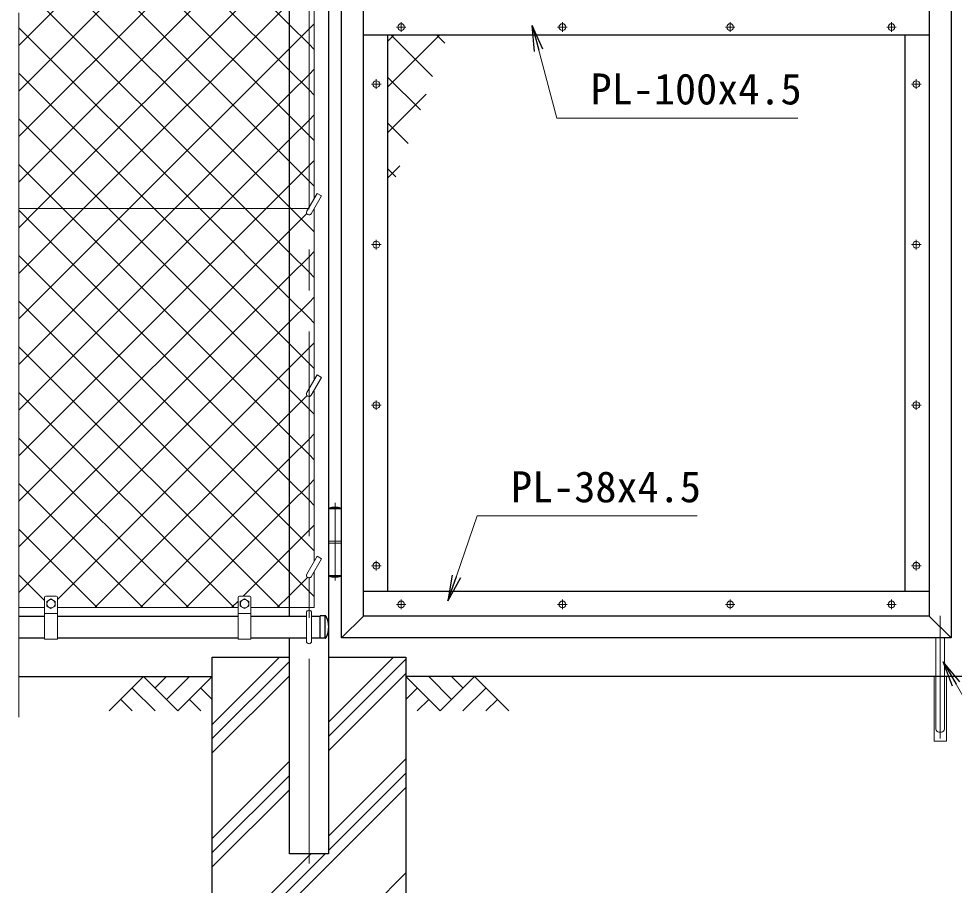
# Model space of a CAD drawing. Units: millimetres, scale not verified. Extents: x -4200 to 4200, y -2970 to 2970.
# Drawn here: x -208 to 1242, y -892 to 452 of the extents above; entities that cross this region are included whole.
import ezdxf
from ezdxf.enums import TextEntityAlignment as Align

# ---------------------------------------------------------------- set-up
doc = ezdxf.new("R2010")
doc.units = ezdxf.units.MM
doc.header["$LTSCALE"] = 10
doc.linetypes.add('USER1', pattern=[50.8, 31.75, -6.35, 6.35, -6.35])
for name, color, linetype, lineweight in [('0-0_D-STR1', 1, 'Continuous', 25), ('0-1_D-DCR-HCH', 7, 'Continuous', 13), ('0-2_D-STR2', 7, 'Continuous', 13), ('0-3_D-STR3', 3, 'Continuous', 13), ('0-4_D-BMK', 2, 'USER1', 13), ('0-5_D-STR4', 7, 'Continuous', 25), ('0-6_D-BGD', 7, 'Continuous', 25), ('0-7_D-STR-TXT', 7, 'Continuous', 13), ('0-8_D-STR-DIM', 7, 'Continuous', 13)]:
    doc.layers.add(name, color=color, linetype=linetype, lineweight=lineweight)
doc.layers.add('0-9_0', color=7, linetype='Continuous')
doc.styles.add('ＭＳ ゴシック', font='')
doc.styles.get('ＭＳ ゴシック').set_extended_font_data('MS Gothic')

# ---------------------------------------------------------------- blocks, each defined once
blk = doc.blocks.new('_Open')
at = {"layer": '0-9_0'}
blk.add_line((-10, 1.667), (0, 0), dxfattribs=at)
blk.add_lwpolyline([(-10, -1.667), (0, 0), (-10, 0)], dxfattribs=at)

msp = doc.modelspace()

# ---------------------------------------------------------------- linework, layer by layer
at = {"layer": '0-0_D-STR1'}
for p, q in [((292.56, -508.41), (292.56, 1461.59)), ((212.06, -474.41), (212.06, 1427.59)), ((326.56, -474.41), (326.56, 1427.59)), ((1203.56, 468.59), (1203.56, -474.41)), ((1237.56, 468.59), (1237.56, -508.41)), ((1203.56, 426.59), (326.56, 426.59)), ((364.56, -436.41), (364.56, 426.59)), ((1165.56, 426.59), (1165.56, -436.41)), ((1203.56, -436.41), (326.56, -436.41)), ((-207.69, -474.41), (-167.69, -474.41)), ((-147.69, -474.41), (132.31, -474.41)), ((152.31, -474.41), (238.31, -474.41)), ((246.31, -474.41), (259.31, -474.41)), ((267.64, -473.91), (259.31, -473.91)), ((259.31, -508.91), (259.31, -473.91)), ((267.31, -508.91), (267.31, -473.91)), ((326.56, -474.41), (292.56, -508.41)), ((1203.56, -474.41), (326.56, -474.41)), ((1203.56, -474.41), (1237.56, -508.41)), ((-207.69, -508.41), (-167.69, -508.41)), ((-147.69, -508.41), (132.31, -508.41)), ((152.31, -508.41), (238.31, -508.41)), ((246.31, -508.41), (259.31, -508.41)), ((267.64, -508.91), (259.31, -508.91)), ((1237.56, -508.41), (292.56, -508.41))]:
    msp.add_line(p, q, dxfattribs=at)
msp.add_lwpolyline([(272.56, 1477.59), (272.56, -843.41), (212.06, -843.41), (212.06, -508.41)], dxfattribs=at)
for centre, radius, start, end in [((267.64, -474.91), 1, 32.29827, 90), ((237.09, -491.41), 35.72, 331.52136, 28.47864), ((267.64, -507.91), 1, 270, 327.70173)]:
    msp.add_arc(centre, radius, start, end, dxfattribs=at)
at = {"layer": '0-1_D-DCR-HCH'}
for p, q in [((92.31, -642.54), (196.44, -538.41)), ((92.31, -664.63), (212.06, -544.88)), ((272.56, -639.06), (373.22, -538.41)), ((272.56, -661.16), (392.31, -541.41)), ((272.56, -683.26), (392.31, -563.51)), ((-14.11, -568.41), (-67.32, -621.62)), ((-14.11, -568.41), (39.1, -621.62)), ((3.53, -586.24), (21.36, -568.41)), ((21.36, -603.88), (56.84, -568.41)), ((39.1, -621.62), (92.31, -568.41)), ((92.31, -686.73), (212.06, -566.98)), ((445.52, -621.62), (392.31, -568.41)), ((463.26, -603.88), (427.79, -568.41)), ((498.74, -568.41), (445.52, -621.62)), ((481, -586.14), (463.26, -568.41)), ((498.74, -568.41), (551.95, -621.62)), ((-31.85, -586.14), (3.79, -621.62)), ((74.57, -586.14), (92.31, -603.8)), ((410.05, -586.14), (392.31, -603.8)), ((516.47, -586.14), (480.84, -621.62)), ((-49.59, -603.88), (-31.77, -621.62)), ((56.84, -603.88), (74.66, -621.62)), ((427.79, -603.88), (409.97, -621.62)), ((534.21, -603.88), (516.39, -621.62)), ((92.31, -819.31), (212.06, -699.56)), ((272.56, -815.84), (392.31, -696.09)), ((92.31, -841.41), (212.06, -721.66)), ((272.56, -837.94), (392.31, -718.19)), ((92.31, -1040.28), (392.31, -740.28)), ((92.31, -863.51), (212.06, -743.76)), ((92.31, -1018.19), (267.09, -843.41)), ((92.31, -996.09), (244.99, -843.41)), ((126.77, -1138.41), (392.31, -872.87))]:
    msp.add_line(p, q, dxfattribs=at)
at = {"layer": '0-2_D-STR2'}
for p, q in [((212.06, 371.87), (-207.69, 791.62)), ((-207.69, 339.9), (212.06, 759.65)), ((212.06, 301.16), (-207.69, 720.91)), ((-207.69, 269.19), (212.06, 688.94)), ((212.06, 230.45), (-207.69, 650.2)), ((-207.69, 198.48), (212.06, 618.23)), ((-177.86, 157.59), (212.06, 547.51)), ((-107.15, 157.59), (212.06, 476.8)), ((72.79, 157.59), (-207.69, 438.07)), ((212.06, 406.09), (242.31, 436.34)), ((242.31, 436.34), (250.31, 444.34)), ((364.56, 417.17), (373.98, 426.59)), ((364.56, 346.46), (444.69, 426.59)), ((433.7, 362.37), (369.47, 426.59)), ((452.57, 414.21), (440.18, 426.59)), ((-36.44, 157.59), (212.06, 406.09)), ((2.08, 157.59), (-207.69, 367.36)), ((242.31, 341.62), (212.06, 371.87)), ((212.06, 335.38), (242.31, 365.63)), ((242.31, 365.63), (250.31, 373.63)), ((414.83, 310.53), (364.56, 360.8)), ((34.27, 157.59), (212.06, 335.38)), ((250.31, 333.62), (242.31, 341.62)), ((364.56, 275.75), (423.7, 334.88)), ((-68.63, 157.59), (-207.69, 296.65)), ((242.31, 270.91), (212.06, 301.16)), ((212.06, 264.67), (242.31, 294.92)), ((242.31, 294.92), (250.31, 302.92)), ((395.96, 258.69), (364.56, 290.09)), ((104.98, 157.59), (212.06, 264.67)), ((250.31, 262.91), (242.31, 270.91)), ((242.31, 224.21), (250.31, 232.21)), ((-139.34, 157.59), (-207.69, 225.94)), ((242.31, 200.2), (212.06, 230.45)), ((212.06, 193.96), (242.31, 224.21)), ((364.56, 205.04), (383.23, 223.71)), ((377.09, 206.84), (364.56, 219.37)), ((175.69, 157.59), (212.06, 193.96)), ((250.31, 192.2), (242.31, 200.2)), ((-207.69, 127.76), (-177.86, 157.59)), ((-207.69, 57.05), (-107.15, 157.59)), ((-207.69, -13.66), (-36.44, 157.59)), ((-207.69, -84.37), (34.27, 157.59)), ((-207.69, -155.08), (104.98, 157.59)), ((-207.69, -225.79), (175.69, 157.59)), ((212.06, -264.52), (-207.69, 155.23)), ((212.06, -193.81), (-139.34, 157.59)), ((212.06, -123.1), (-68.63, 157.59)), ((212.06, -52.39), (2.08, 157.59)), ((212.06, 18.32), (72.79, 157.59)), ((242.31, 82.79), (250.31, 90.79)), ((212.06, -335.23), (-207.69, 84.52)), ((212.06, 52.54), (242.31, 82.79)), ((-207.69, -367.21), (212.06, 52.54)), ((242.31, -11.93), (212.06, 18.32)), ((242.31, 12.08), (250.31, 20.08)), ((212.06, -18.17), (242.31, 12.08)), ((250.31, -19.93), (242.31, -11.93)), ((-207.69, -437.92), (212.06, -18.17)), ((196.81, -461.41), (-207.69, -56.9)), ((242.31, -82.64), (212.06, -52.39)), ((250.31, -90.64), (242.31, -82.64)), ((126.1, -461.41), (-207.69, -127.61)), ((242.31, -153.35), (212.06, -123.1)), ((250.31, -161.35), (242.31, -153.35)), ((55.39, -461.41), (-207.69, -198.33)), ((242.31, -224.06), (212.06, -193.81)), ((212.06, -230.3), (242.31, -200.05)), ((242.31, -200.05), (250.31, -192.05)), ((-19.04, -461.41), (212.06, -230.3)), ((250.31, -232.06), (242.31, -224.06)), ((-15.32, -461.41), (-207.69, -269.04)), ((242.31, -294.77), (212.06, -264.52)), ((212.06, -301.01), (242.31, -270.76)), ((242.31, -270.76), (250.31, -262.76)), ((51.67, -461.41), (212.06, -301.01)), ((250.31, -302.77), (242.31, -294.77)), ((-86.03, -461.41), (-207.69, -339.75)), ((242.31, -365.48), (212.06, -335.23)), ((250.31, -373.48), (242.31, -365.48)), ((-167.69, -450.46), (-207.69, -410.46)), ((122.38, -461.41), (132.31, -451.47))]:
    msp.add_line(p, q, dxfattribs=at)
for points in [[(-207.69, 410.61), (189.3, 807.59), (212.06, 830.36), (242.31, 860.61), (250.31, 868.61)], [(250.31, 404.34), (242.31, 412.34), (212.06, 442.59), (-152.95, 807.59), (-207.69, 862.34)], [(250.31, 121.49), (242.31, 129.49), (214.21, 157.59), (212.06, 159.74), (-207.69, 579.49)], [(250.31, 50.78), (242.31, 58.78), (212.06, 89.03), (143.5, 157.59), (-191.42, 492.51)], [(-207.69, -296.5), (212.06, 123.25), (238.7, 149.89)], [(250.31, -444.19), (242.31, -436.19), (212.06, -405.94), (-207.69, 13.81)], [(-147.69, -448.63), (212.06, -88.88), (242.31, -58.63), (250.31, -50.63)], [(-89.75, -461.41), (212.06, -159.59), (239.23, -132.43)], [(140.38, -443.41), (212.06, -371.72), (242.31, -341.47), (250.31, -333.47)], [(193.09, -461.41), (212.06, -442.43), (239.93, -414.57)]]:
    msp.add_lwpolyline(points, dxfattribs=at)
at = {"layer": '0-3_D-STR3'}
for p, q in [((250.31, 173.45), (250.31, 482.45)), ((254.78, 181.18), (238.85, 153.59)), ((261.7, 177.18), (245.78, 149.59)), ((261.7, 177.18), (254.78, 181.18)), ((-207.69, 157.59), (241.16, 157.59)), ((250.31, -108.05), (250.31, 157.45)), ((254.78, -100.32), (238.85, -127.91)), ((261.7, -104.32), (254.78, -100.32)), ((261.7, -104.32), (245.78, -131.91)), ((250.31, -389.52), (250.31, -124.05)), ((272.56, -308.41), (292.56, -308.41)), ((272.56, -308.41), (272.56, -411.41)), ((273.06, -306.91), (273.06, -308.41)), ((292.06, -306.91), (273.06, -306.91)), ((292.06, -306.91), (292.06, -308.41)), ((292.56, -308.41), (292.56, -411.41)), ((272.56, -358.41), (292.56, -358.41)), ((272.56, -361.41), (292.56, -361.41)), ((254.78, -381.79), (238.85, -409.37)), ((261.7, -385.79), (245.78, -413.37)), ((261.7, -385.79), (254.78, -381.79)), ((250.31, -461.41), (250.31, -405.52)), ((272.56, -411.41), (292.56, -411.41)), ((273.06, -411.41), (273.06, -412.91)), ((273.06, -412.91), (292.06, -412.91)), ((292.06, -411.41), (292.06, -412.91)), ((-167.69, -510.41), (-167.69, -445.41)), ((-165.69, -443.41), (-149.69, -443.41)), ((-147.69, -510.41), (-147.69, -445.41)), ((132.31, -510.41), (132.31, -445.41)), ((134.31, -443.41), (150.31, -443.41)), ((152.31, -510.41), (152.31, -445.41)), ((-167.69, -461.41), (-207.69, -461.41)), ((-164.19, -459.15), (-164.19, -451.66)), ((-157.69, -462.91), (-164.19, -459.15)), ((-151.19, -459.15), (-157.69, -462.91)), ((-151.19, -459.15), (-151.19, -451.66)), ((132.31, -461.41), (-147.69, -461.41)), ((135.81, -459.15), (135.81, -451.66)), ((142.31, -462.91), (135.81, -459.15)), ((148.81, -459.15), (142.31, -462.91)), ((148.81, -459.15), (148.81, -451.66)), ((250.31, -461.41), (152.31, -461.41)), ((-167.69, -470.41), (-147.69, -470.41)), ((132.31, -470.41), (152.31, -470.41)), ((238.31, -513.41), (238.31, -469.41)), ((246.31, -513.41), (246.31, -469.41)), ((-167.69, -510.41), (-147.69, -510.41)), ((132.31, -510.41), (152.31, -510.41)), ((1214.06, -649.91), (1214.06, -508.41)), ((1227.06, -649.91), (1227.06, -508.41)), ((1211.01, -568.41), (1211.01, -668.41)), ((1230.11, -568.41), (1230.11, -668.41)), ((1218.56, -654.41), (1222.56, -654.41)), ((1230.11, -668.41), (1211.01, -668.41))]:
    msp.add_line(p, q, dxfattribs=at)
for points in [[(-151.19, -451.66), (-157.69, -447.91), (-164.19, -451.66)], [(148.81, -451.66), (142.31, -447.91), (135.81, -451.66)]]:
    msp.add_lwpolyline(points, dxfattribs=at)
for centre, radius in [((385.06, 439.09), 5.25), ((635.06, 439.09), 5.25), ((895.06, 439.09), 5.25), ((1145.06, 439.09), 5.25), ((346.56, 350.59), 5.25), ((1183.56, 350.59), 5.25), ((346.56, 101.59), 5.25), ((1183.56, 101.59), 5.25), ((346.56, -147.41), 5.25), ((1183.56, -147.41), 5.25), ((346.56, -396.41), 5.25), ((1183.56, -396.41), 5.25), ((-157.69, -455.41), 6.49), ((142.31, -455.41), 6.49), ((385.06, -456.41), 5.25), ((635.06, -456.41), 5.25), ((895.06, -456.41), 5.25), ((1145.06, -456.41), 5.25)]:
    msp.add_circle(centre, radius, dxfattribs=at)
for centre, radius, start, end in [((242.31, 151.59), 4, 150, 330), ((242.31, -129.91), 4, 150, 330), ((282.56, -336.24), 30.83, 72.05475, 107.94525), ((242.31, -411.37), 4, 150, 330), ((282.56, -383.57), 30.83, 252.05475, 287.94525), ((-165.69, -445.41), 2, 90, 180), ((-149.69, -445.41), 2, 0, 90), ((134.31, -445.41), 2, 90, 180), ((150.31, -445.41), 2, 0, 90), ((242.31, -469.41), 4, 0, 180), ((242.31, -513.41), 4, 180, 0), ((1218.56, -649.91), 4.5, 180, 270), ((1222.56, -649.91), 4.5, 270, 0)]:
    msp.add_arc(centre, radius, start, end, dxfattribs=at)
at = {"layer": '0-4_D-BMK'}
for p, q in [((242.31, -858.41), (242.31, 1501.59)), ((377.62, 439.09), (392.5, 439.09)), ((385.06, 446.53), (385.06, 431.65)), ((627.62, 439.09), (642.5, 439.09)), ((635.06, 446.53), (635.06, 431.65)), ((887.62, 439.09), (902.5, 439.09)), ((895.06, 446.53), (895.06, 431.65)), ((1137.62, 439.09), (1152.5, 439.09)), ((1145.06, 446.53), (1145.06, 431.65)), ((339.12, 350.59), (354, 350.59)), ((346.56, 358.03), (346.56, 343.15)), ((1176.12, 350.59), (1191, 350.59)), ((1183.56, 358.03), (1183.56, 343.15)), ((339.12, 101.59), (354, 101.59)), ((346.56, 109.03), (346.56, 94.15)), ((1176.12, 101.59), (1191, 101.59)), ((1183.56, 109.03), (1183.56, 94.15)), ((346.56, -139.97), (346.56, -154.85)), ((1183.56, -139.97), (1183.56, -154.85)), ((339.12, -147.41), (354, -147.41)), ((1176.12, -147.41), (1191, -147.41)), ((282.56, -298.7), (282.56, -419.13)), ((346.56, -388.97), (346.56, -403.85)), ((1183.56, -388.97), (1183.56, -403.85)), ((339.12, -396.41), (354, -396.41)), ((1176.12, -396.41), (1191, -396.41)), ((385.06, -448.97), (385.06, -463.85)), ((635.06, -448.97), (635.06, -463.85)), ((895.06, -448.97), (895.06, -463.85)), ((1145.06, -448.97), (1145.06, -463.85)), ((377.62, -456.41), (392.5, -456.41)), ((627.62, -456.41), (642.5, -456.41)), ((887.62, -456.41), (902.5, -456.41)), ((1137.62, -456.41), (1152.5, -456.41)), ((1220.56, -664.32), (1220.56, -474.32))]:
    msp.add_line(p, q, dxfattribs=at)
at = {"layer": '0-5_D-STR4'}
msp.add_line((92.31, -538.41), (212.06, -538.41), dxfattribs=at)
msp.add_lwpolyline([(272.56, -538.41), (392.31, -538.41), (392.31, -1138.41), (92.31, -1138.41), (92.31, -538.41)], dxfattribs=at)
at = {"layer": '0-6_D-BGD'}
for p, q in [((-207.69, -568.41), (92.31, -568.41)), ((2092.31, -568.41), (392.31, -568.41))]:
    msp.add_line(p, q, dxfattribs=at)
at = {"layer": '0-7_D-STR-TXT'}
for points in [[(999.75, 297.88), (626.24, 297.88), (588.63, 439.74)], [(843.86, -319.14), (502.83, -319.14), (458.29, -448.97)], [(1564.24, -709.39), (1319.92, -709.39), (1226.25, -547.15)]]:
    msp.add_lwpolyline(points, dxfattribs=at)
at = {"layer": '0-8_D-STR-DIM'}
msp.add_line((-207.69, -631.41), (-207.69, 460.94), dxfattribs=at)

# ---------------------------------------------------------------- block references
at = {"layer": '0-7_D-STR-TXT', "xscale": 4, "yscale": 4}
for p, rotation in [((588.12, 441.68), 104.84646), ((457.64, -450.86), 251.06303), ((1225.25, -545.42), 120)]:
    msp.add_blockref('_Open', p, dxfattribs=dict(at, rotation=rotation))

# ---------------------------------------------------------------- texts
at = {"layer": '0-7_D-STR-TXT', "style": 'ＭＳ ゴシック'}
for s, p in [('PL-100x4.5', (678.69, 304.63)), ('PL-38x4.5', (555.28, -312.4))]:
    msp.add_text(s, height=48.09, dxfattribs=at).set_placement(p, align=Align.BOTTOM_LEFT)

doc.saveas('drawing.dxf')
